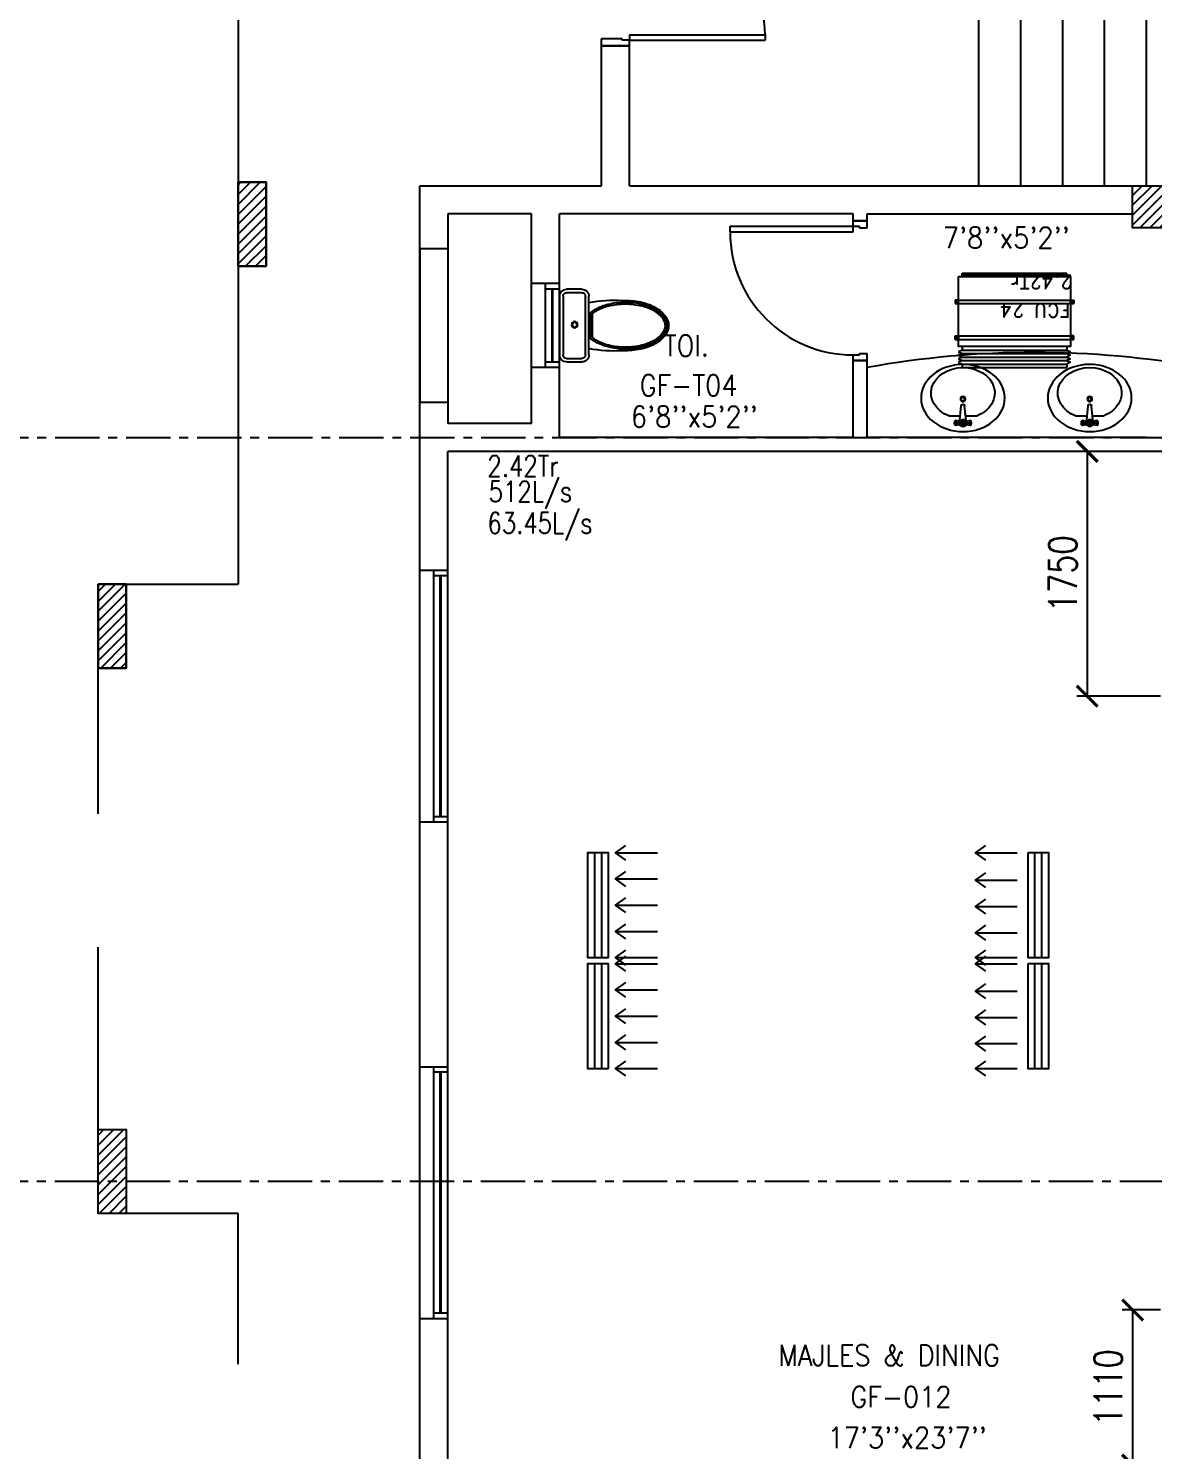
# Model space of a CAD drawing. Header units: millimetres. Extents: x -1288794 to 2153086, y -2701644 to -1428868.
# Drawn here: x 583552 to 591602, y -1502614 to -1492444 of the extents above; entities that cross this region are included whole.
import ezdxf

# ---------------------------------------------------------------- set-up
doc = ezdxf.new("R2010")
doc.units = ezdxf.units.MM
doc.header["$LTSCALE"] = 100
doc.header["$PDMODE"] = 34
for name, pattern in [('CENTER', [50.800000000000004, 31.75, -6.349999999999999, 6.349999999999999, -6.349999999999999]), ('DASHED2', [9.524999999999999, 6.349999999999999, -3.174999999999999]), ('HIDDEN', [9.524999999999999, 6.349999999999999, -3.174999999999999])]:
    doc.linetypes.add(name, pattern=pattern)
for name, color, linetype in [('A-ANNO-TEXT', 8, 'Continuous'), ('A-DOOR', 4, 'Continuous'), ('A-FLOR-OVHD', 4, 'DASHED2'), ('A-FLOR-PFIX', 8, 'Continuous'), ('A-FLOR-SPCL', 8, 'Continuous'), ('A-GLAZ', 5, 'Continuous'), ('A-GRID', 253, 'CENTER'), ('A-WALL-FULL', 8, 'Continuous'), ('AC- SUIPPOR', 7, 'HIDDEN'), ('AC-HLTEXT', 100, 'Continuous'), ('AC-SAD TEXT', 3, 'Continuous'), ('AC-UNIT', 5, 'Continuous'), ('RETURN GRILL RIGHT', 1, 'Continuous'), ('S-COL- HACT.', 9, 'Continuous'), ('S-COL.', 8, 'Continuous'), ('SUPPLY GRILL RIGHT', 3, 'Continuous'), ('WALL', 42, 'Continuous')]:
    doc.layers.add(name, color=color, linetype=linetype)
doc.styles.add('ROMAND', font='romand')
doc.styles.add('ROMANS', font='romans.shx', dxfattribs={"width": 0.8})
doc.styles.add('SIMPLEX', font='simplex.shx', dxfattribs={"width": 0.8})
doc.dimstyles.new('100 of DIM2', dxfattribs={"dimscale": 0, "dimtxt": 200, "dimasz": 150, "dimexe": 75, "dimexo": 200, "dimgap": 75, "dimtad": 1, "dimdec": 0, "dimrnd": 5, "dimzin": 0, "dimdsep": 46, "dimtxsty": 'ROMANS', "dimblk": 'ARCHTICK', "dimcen": 100, "dimclrd": 94, "dimclre": 94, "dimclrt": 2, "dimadec": 0, "dimazin": 0, "dimtfac": 1, "dimtdec": 0, "dimtofl": 0, "dimtmove": 2, "dimatfit": 3, "dimldrblk": 'OPEN90', "dimfxl": 75, "dimtolj": 1, "dimtzin": 0, "dimarcsym": 0})
pattern_1 = [(45, (1708407.111908457, -1109556.6492245), (-35.35533905932737, 35.35533905932738), [])]

# ---------------------------------------------------------------- blocks, each defined once
blk = doc.blocks.new('D-200-DOUBLE')
for p, q in [((40, 200), (40, 1170)), ((40, 1170), (80, 1170)), ((80, 200), (80, 1170)), ((1920, 200), (1920, 1170)), ((1920, 1170), (1960, 1170)), ((1960, 200), (1960, 1170)), ((80, 200), (0, 200)), ((0, 200), (0, 0)), ((40, 200), (40, 148)), ((40, 148), (50, 148)), ((50, 148), (50, 0)), ((1920, 200), (1960, 200)), ((1950, 148), (1950, 0)), ((1960, 148), (1950, 148)), ((2000, 200), (1960, 200)), ((1960, 200), (1960, 148)), ((2000, 200), (2000, 0)), ((50, 0), (0, 0)), ((2000, 0), (1950, 0))]:
    blk.add_line(p, q)
at = {"linetype": 'Continuous'}
for centre, radius, start, end in [((72.51054364072297, 241.6079382984178), 928.422270406668, 357.4313864845192, 89.53779771543651), ((1927.489456359277, 241.6079382984178), 928.4222704066677, 90.4622022845635, 182.5686135154807)]:
    blk.add_arc(centre, radius, start, end, dxfattribs=at)
blk = doc.blocks.new('W-180')
for p, q in [((1800, 100.000000000007), (0, 100)), ((1800, 6.9917e-12), (0, 0)), ((40, 0), (40, 100)), ((1759.999999999854, 100.0000000000064), (1760, 7.5318e-12))]:
    blk.add_line(p, q)
at = {"linetype": 'Continuous'}
for p, q in [((1759.999999999923, 53.0000000000036), (40, 52.99999999998624)), ((1759.999999999932, 47.00000000000357), (40, 46.99999999998624))]:
    blk.add_line(p, q, dxfattribs=at)
blk = doc.blocks.new('D-100-R1')
for p, q in [((-80.00000000005821, 979.9999999999707), (-80, 100.0000000000291)), ((-80.00000000005821, 979.9999999999707), (-40.00000000004365, 979.9999999999707)), ((-40.00000000004365, 979.9999999999707), (-40, 55.0000000000291)), ((-1000, 100), (-1000, -5.82077e-11)), ((-1000, 100), (-960, 100)), ((-960, 100), (-960, 54.9999999999709)), ((-960, 54.9999999999709), (-950, 55)), ((-950, 55), (-950, -5.82077e-11)), ((-80, 100.0000000000291), (0, 100.0000000000582)), ((-50, 55.0000000000291), (-50, 0)), ((-50, 55.0000000000291), (-40, 55.0000000000291)), ((-50, 0), (0, 0)), ((0, 100.0000000000582), (0, 0)), ((-1000, -5.82077e-11), (-950, -5.82077e-11))]:
    blk.add_line(p, q)
at = {"linetype": 'Continuous'}
blk.add_arc((-80, 100), 880, 90.00000000000378, 180, dxfattribs=at)
blk = doc.blocks.new('WC-1')
for p, q in [((-210, 6.45741e-11), (210, -6.45741e-11)), ((-260.0000000000582, -159.9999999999113), (-260.0000000000155, -49.99999999992041)), ((-235.0000000000582, -159.9999999999281), (-235.0000000000155, -49.99999999992815)), ((-210.0000000000073, -24.99999999993543), (209.9999999999927, -25.00000000006457)), ((234.9999999999845, -50.00000000006276), (234.99999999996, -160.0000000000627)), ((259.9999999999845, -50.00000000007048), (259.99999999996, -160.0000000000705)), ((209.9999999999527, -185.0000000000646), (-210.0000000000655, -184.9999999999354)), ((209.9999999999445, -210.0000000000646), (-210.0000000000737, -209.9999999999354)), ((91.47615770909852, -222.5000000000282), (-91.47615771196342, -222.4999999999718)), ((85.75415153929588, -235.0000000000264), (-85.75415153759332, -234.9999999999736))]:
    blk.add_line(p, q)
for radius in [22.10058430915524, 17.10058430915523]:
    blk.add_circle((-6.103973758987193, -107.4929482146744), radius)
for centre, radius, start, end in [((-210.0000000000155, -49.99999999993542), 50, 89.99999999998244, 179.9999999999824), ((-210.0000000000155, -49.99999999993542), 25, 89.99999999998244, 179.9999999999824), ((209.9999999999845, -50.00000000006457), 50, 359.9999999999894, 89.99999999998244), ((209.9999999999845, -50.00000000006457), 25, 359.9999999999894, 89.99999999998244), ((-210.0000000000582, -159.9999999999354), 50, 179.9999999999792, 269.9999999999824), ((-210.0000000000582, -159.9999999999354), 25, 179.9999999999792, 269.9999999999824), ((209.99999999996, -160.0000000000646), 25, 269.9999999999824, 359.9999999999884), ((209.99999999996, -160.0000000000646), 50, 269.9999999999824, 359.9999999999884), ((722.2740576860797, -383.2329258520217), 904.0616061515724, 168.9528762463656, 184.063166162121), ((178.1919626198178, -428.1672622903807), 340.7320624944951, 149.8586144479107, 166.4765809055045), ((178.1919626198178, -428.1672622903625), 328.2320624944887, 149.858614447914, 166.4765809055076), ((68.55654542101274, -364.5079877878317), 213.9549828051977, 138.4151582942605, 149.8586144479058), ((68.55654542100363, -364.5079877878317), 201.4549828051949, 139.9943486805204, 149.8586144479042), ((-68.55654542114553, -364.5079877877533), 201.4549828051043, 30.14138555206289, 40.00565131911324), ((-68.55654542114553, -364.5079877877352), 213.9549828050913, 30.14138555205902, 41.58484170619487), ((-178.1919626200979, -428.1672622902533), 328.2320624945077, 13.5234190944571, 30.14138555205006), ((-178.1919626200888, -428.1672622902715), 340.7320624945054, 13.52341909446088, 30.14138555205409), ((352.1246317655295, -470.000000000117), 519.6246317656733, 166.4765809054962, 179.9999999999812), ((352.1246317655387, -470.0000000001262), 507.1246317656823, 166.4765809054951, 179.9999999999801), ((-352.1246317658261, -469.9999999999102), 507.1246317656823, 359.9999999999848, 13.52341909446973), ((-352.1246317658261, -469.999999999901), 519.6246317656824, 359.9999999999836, 13.52341909446853), ((352.1246317655295, -470.0000000001081), 532.1246317656733, 177.5541293824439, 179.9999999999824), ((352.1246317654022, -470.0000000001081), 532.1246317655459, 179.9999999999824, 193.523419094469), ((352.1246317654022, -470.0000000000898), 519.6246317655459, 179.9999999999836, 193.5234190944703), ((352.1246317654022, -470.0000000000807), 507.1246317655458, 179.9999999999849, 193.5234190944715), ((-352.1246317660534, -469.9999999998647), 507.1246317659097, 346.4765809054981, 359.99999999998), ((-352.1246317660625, -469.9999999998738), 519.6246317659188, 346.4765809054994, 359.9999999999814), ((-352.1246317660716, -469.9999999998921), 532.1246317659279, 346.4765809055007, 359.9999999999824), ((-352.1246317658261, -469.9999999998921), 532.1246317656824, 359.9999999999824, 2.445870617514181), ((178.1919626197104, -511.8327377097467), 353.2320624944095, 193.5234190944576, 210.1413855520581), ((178.1919626197286, -511.8327377097648), 340.7320624944198, 193.5234190944536, 210.1413855520537), ((178.1919626197468, -511.832737709783), 328.2320624944313, 193.5234190944496, 210.1413855520493), ((-178.1919626202598, -511.8327377095465), 328.2320624946647, 329.8586144479149, 346.4765809054953), ((-178.1919626202598, -511.8327377095283), 340.7320624946722, 329.8586144479113, 346.476580905492), ((-178.1919626202507, -511.8327377095101), 353.2320624946706, 329.8586144479074, 346.4765809054887), ((68.55654542087541, -575.4920122122558), 226.4549828051087, 210.1413855520583, 234.4971620979831), ((68.55654542087541, -575.4920122122468), 213.954982805112, 210.1413855520589, 234.4971620979841), ((68.55654542087541, -575.4920122122284), 201.4549828051248, 210.1413855520627, 234.497162097987), ((-68.55654542121921, -575.4920122122047), 201.4549828051104, 305.5028379019778, 329.8586144479044), ((-68.55654542121921, -575.4920122122047), 213.954982805105, 305.502837901979, 329.8586144479049), ((-68.55654542122828, -575.4920122122139), 226.4549828051069, 305.502837901982, 329.8586144479068), ((-2.055458e-10, -671.5946751609408), 108.4053248390518, 234.4971620979795, 269.9999999999824), ((-2.055458e-10, -671.5946751609408), 95.90532483905179, 234.4971620979795, 269.9999999999824), ((-2.055458e-10, -671.5946751609408), 83.40532483905234, 234.4971620979796, 269.9999999999824), ((-2.055458e-10, -671.5946751609498), 83.40532483905031, 269.9999999999824, 305.5028379019857), ((-2.055458e-10, -671.5946751609498), 95.90532483905048, 269.9999999999824, 305.5028379019858), ((-2.055458e-10, -671.5946751609498), 108.4053248390506, 269.9999999999824, 305.5028379019859)]:
    blk.add_arc(centre, radius, start, end)
at = {"linetype": 'Continuous', "ltscale": 50}
blk.add_arc((-722.274057685634, -383.2329258515035), 904.0616061509076, 355.9368338378321, 11.04712375360263, dxfattribs=at)
blk = doc.blocks.new('LAV-2')
for p, q in [((-102.4016157470596, 329.8240741794511), (-23.19949463458506, 329.5549233653956)), ((-21.4311658491486, 368.7713687995273), (-54.73933599368647, 363.0101018470722)), ((-21.34875416864852, 393.0223818720178), (-54.61699869757467, 399.0098939796108)), ((-24.27464618104532, 385.2106568033468), (-48.67820199020825, 380.9896083639896)), ((-24.30389807283536, 376.602799204485), (-48.67820199020825, 380.9896083639896)), ((-24.67834056851462, 380.9080501665819), (-13.09757754981437, 257.5201785070277)), ((-18.67837521309229, 380.8876606172302), (17.32141691944598, 380.7653233211183)), ((-0.7396477948790557, 362.8265959029048), (-0.6173104987672554, 398.8263880354434)), ((23.3213822748683, 380.7449337717662), (10.90228387187926, 257.4386203096198)), ((53.26004040392836, 362.6430899587374), (19.9917958750022, 368.6306020663303)), ((53.38237770004016, 398.642882091276), (20.07420755550229, 392.8816151388209)), ((21.49355013882705, 329.4030439814135), (100.695671253504, 329.1338931681888)), ((47.32124369656194, 380.6633755743586), (22.91768788739901, 376.4423271350016)), ((47.32124369656194, 380.6633755743586), (22.94693977918905, 385.0501847338635))]:
    blk.add_line(p, q)
for centre, radius in [((-0.6784791468231556, 380.8264919691742), 24), ((-0.6784791468231556, 380.8264919691742), 18), ((-1.26076323381676, 209.479676565428), 18), ((-1.26076323381676, 209.479676565428), 13.2)]:
    blk.add_circle(centre, radius)
blk.add_arc((-1.097646839002481, 257.4793994083239), 12, 179.8052937712386, 359.8052937712387)
for centre, major_axis, ratio in [((-1.287189565247899, 201.7032872824398), (-299.9982677711542, 1.019477467550666), 0.8000000000000002), ((53.32120905198426, 380.6429860250066), (0.0611686480558419, 17.99989606626924), 0.3333333333333334)]:
    blk.add_ellipse(centre, major_axis=major_axis, ratio=ratio)
blk.add_ellipse((-1.407939387345322, 166.1706358862742), major_axis=(-227.9986835060767, 0.7748028754911342), ratio=0.8, start_param=5.174000287769004, end_param=10.53396298017996)
at = {"extrusion": (0, 0, -1)}
blk.add_ellipse((-54.67816734563058, 381.0099979133417), major_axis=(0.0611686480558419, 17.99989606626924), ratio=0.3333333333333334, dxfattribs=at)
for points, knots in [([(-54.73102309851856, 365.4563100461805), (-54.8148918814306, 365.5174451857354), (-54.94877173145542, 365.6364603109087), (-55.26478800947916, 366.0158131676795), (-55.44635215342823, 366.2746960428678), (-55.98316868909424, 367.2035457522713), (-56.3498731980555, 368.0341246319776), (-57.01158717531615, 370.0377746866548), (-57.30902578777932, 371.2105942622033), (-57.79374378804459, 373.786741052412), (-57.98155582644067, 375.1901467350735), (-58.29656485787673, 378.9278265684829), (-58.32981911139322, 381.344352206413), (-58.07110891878801, 386.0069764071028), (-57.77855090955746, 388.2520224383798), (-57.06889705297617, 391.5387666347568), (-56.71720567090343, 392.7389135621428), (-56.04603840177114, 394.4779038033372), (-55.73721855155199, 395.1052595778408), (-55.22080469029135, 395.9404465782249), (-55.00586730735122, 396.2088487349866), (-54.75201238238842, 396.4647172014031), (-54.67858743173529, 396.5254027620614), (-54.62531159270765, 396.5636857805724)], [3.378318232220281, 3.378318232220281, 3.378318232220281, 3.378318232220281, 3.519844229534538, 3.519844229534538, 3.661370226848798, 3.661370226848798, 3.925950768732078, 3.925950768732078, 4.190531310615359, 4.190531310615359, 4.455111852498638, 4.455111852498638, 4.867369708964468, 4.867369708964468, 5.279627565430297, 5.279627565430297, 5.565784647371104, 5.565784647371104, 5.785568281380184, 5.785568281380184, 5.956999523659812, 5.956999523659812, 6.046459728541723, 6.046459728541723, 6.046459728541723, 6.046459728541723]), ([(-54.62531159270765, 396.5636857805724), (-54.54144280979781, 396.5025506410178), (-54.40756295984066, 396.3835355157748), (-54.0915466818169, 396.0041826590039), (-53.90998253776306, 395.7452997837453), (-53.37316599536098, 394.8164500626542), (-53.00646147924017, 393.9858711627369), (-52.3447474917466, 391.9822210564761), (-52.04730887607257, 390.8094014495542), (-51.56259087474428, 388.2332545922163), (-51.37477883852881, 386.8298488737993), (-51.05976982244864, 383.0921689818381), (-51.02651558209001, 380.6756433264907), (-51.28522580365642, 376.0130191125579), (-51.57778382876458, 373.7679730853163), (-52.28743770209439, 370.4812289554928), (-52.63912908246675, 369.2810820755288), (-53.31029634364277, 367.542091904716), (-53.61911618930207, 366.91473615667), (-54.13553003840897, 366.0795491973861), (-54.35046741452134, 365.811147056457), (-54.60432232190179, 365.555278614428), (-54.67774726428871, 365.4945930612855), (-54.73102309855349, 365.4563100461808)], [0.2367255786379103, 0.2367255786379103, 0.2367255786379103, 0.2367255786379103, 0.378251575953735, 0.378251575953735, 0.5197775732695598, 0.5197775732695598, 0.7843581202307773, 0.7843581202307773, 1.048938667191994, 1.048938667191994, 1.313519214153212, 1.313519214153212, 1.725777073084578, 1.725777073084578, 2.138034932015945, 2.138034932015945, 2.42419200805428, 2.42419200805428, 2.643975638601967, 2.643975638601967, 2.815406878016951, 2.815406878016951, 2.904867074960167, 2.904867074960167, 2.904867074960167, 2.904867074960167]), ([(53.37406480490717, 396.1966738922376), (53.2897824554744, 396.1361101769506), (53.15509681406292, 396.0180077118678), (52.83650957180906, 395.6408114141816), (52.65319012965593, 395.3831685147309), (52.11007307978397, 394.4579887080429), (51.73773202262418, 393.6299212903255), (51.06241555600973, 391.6308147850381), (50.75701276834479, 390.4600438007027), (50.2547972388198, 387.8872508177193), (50.05745132539341, 386.4851539730302), (49.71704652867081, 382.7497013593102), (49.66736919482318, 380.333457528494), (49.89438402194537, 375.6691826858883), (50.17167688588633, 373.422200146994), (50.85897608726046, 370.1307087824834), (51.20250257394473, 368.9281993590429), (51.86183532656759, 367.184687779507), (52.16638423058285, 366.5552476340268), (52.67710982329917, 365.7165701695316), (52.89021804611511, 365.446713410726), (53.14232808634951, 365.1891255592242), (53.21533888490993, 365.1279423767468), (53.26835329906135, 365.0892981578456)], [0.2367255786379103, 0.2367255786379103, 0.2367255786379103, 0.2367255786379103, 0.378251575953735, 0.378251575953735, 0.5197775732695598, 0.5197775732695598, 0.7843581202307773, 0.7843581202307773, 1.048938667191994, 1.048938667191994, 1.313519214153212, 1.313519214153212, 1.725777073084578, 1.725777073084578, 2.138034932015945, 2.138034932015945, 2.42419200805428, 2.42419200805428, 2.643975638601967, 2.643975638601967, 2.815406878016951, 2.815406878016951, 2.904867074960167, 2.904867074960167, 2.904867074960167, 2.904867074960167]), ([(53.26835329902642, 365.0892981578456), (53.35263564845917, 365.1498618731326), (53.48732128994051, 365.2679643381453), (53.80590853219654, 365.6451606358316), (53.98922797424274, 365.9028035352126), (54.53234501730221, 366.827983330259), (54.90468606716277, 367.6560507278148), (55.58000252319507, 369.6551571815893), (55.88540530743303, 370.8259281345738), (56.38762083543879, 373.3987210504367), (56.5849667508035, 374.8008178593563), (56.92537156248472, 378.5362704144218), (56.97504890936798, 380.9525142277312), (56.7480341111197, 385.6167890568975), (56.47074126308252, 387.8637715997188), (55.78344207890878, 391.155263030668), (55.43991559084935, 392.3577725015411), (54.78058283074606, 394.1012841515107), (54.47603392234995, 394.7307243234789), (53.96530831776144, 395.5694018291557), (53.75220008822252, 395.8392586038402), (53.50009003057603, 396.0968464798485), (53.42707922379741, 396.1580296698974), (53.37406480490717, 396.1966738922376)], [3.378318232220281, 3.378318232220281, 3.378318232220281, 3.378318232220281, 3.519844229534538, 3.519844229534538, 3.661370226848798, 3.661370226848798, 3.925950768732078, 3.925950768732078, 4.190531310615359, 4.190531310615359, 4.455111852498638, 4.455111852498638, 4.867369708964468, 4.867369708964468, 5.279627565430297, 5.279627565430297, 5.565784647371104, 5.565784647371104, 5.785568281380184, 5.785568281380184, 5.956999523659812, 5.956999523659812, 6.046459728541723, 6.046459728541723, 6.046459728541723, 6.046459728541723])]:
    blk.add_open_spline(points, degree=3, knots=knots)
blk = doc.blocks.new('W-60')
for p, q in [((600, 99.99999999997908), (0, 100)), ((600, -2.09468e-11), (0, 0)), ((40, 0), (40, 100)), ((559.9999999998544, 99.99999999997853), (560, -2.04068e-11))]:
    blk.add_line(p, q)
at = {"linetype": 'Continuous'}
for p, q in [((559.9999999999229, 52.99999999997565), (40, 52.99999999998624)), ((559.9999999999317, 46.99999999997564), (40, 46.99999999998624))]:
    blk.add_line(p, q, dxfattribs=at)
blk = doc.blocks.new('_ArchTick')
at = {"color": 0, "linetype": 'ByBlock', "const_width": 0.15}
blk.add_lwpolyline([(-0.5, -0.5), (0.5, 0.5)], dxfattribs=at)
blk = doc.blocks.new('*D235')
at = {"layer": 'AC-HLTEXT', "color": 94, "lineweight": -2, "transparency": 16777216}
for p, q in [((591651.9288088391, -1501608.63452488), (591377.3516615948, -1501608.63452488)), ((591452.3516615948, -1501608.63452488), (591452.3516615948, -1502718.634524934)), ((591651.9288088391, -1502718.634524934), (591377.3516615948, -1502718.634524934))]:
    blk.add_line(p, q, dxfattribs=at)
at = {"layer": 'Defpoints', "color": 0, "transparency": 16777216}
for p in [(591851.9288088391, -1501608.63452488), (591452.3516615948, -1502718.634524934), (591851.9288088391, -1502718.634524934)]:
    blk.add_point(p, dxfattribs=at)
at = {"layer": 'AC-HLTEXT', "color": 94, "lineweight": -2, "transparency": 16777216, "xscale": 150, "yscale": 150, "zscale": 150}
for p, rotation in [((591452.3516615948, -1501608.63452488), 90), ((591452.3516615948, -1502718.634524934), 270)]:
    blk.add_blockref('_ArchTick', p, dxfattribs=dict(at, rotation=rotation))
at = {"layer": 'AC-HLTEXT', "color": 2, "transparency": 16777216, "insert": (591277.3516615942, -1502163.634524907), "char_height": 200, "attachment_point": 5, "rotation": 90, "style": 'ROMANS'}
blk.add_mtext('\\A1;1110', dxfattribs=at)
blk = doc.blocks.new('*D236')
at = {"layer": 'AC-HLTEXT', "color": 94, "lineweight": -2, "transparency": 16777216}
for p, q in [((591651.9288088388, -1495468.634524933), (591052.1677182674, -1495468.634524933)), ((591127.1677182674, -1495468.634524933), (591127.1677182674, -1497218.634524873)), ((591651.9288088346, -1497218.634524873), (591052.1677182674, -1497218.634524873))]:
    blk.add_line(p, q, dxfattribs=at)
at = {"layer": 'Defpoints', "color": 0, "transparency": 16777216}
for p in [(591851.9288088388, -1495468.634524933), (591127.1677182674, -1497218.634524873), (591851.9288088346, -1497218.634524873)]:
    blk.add_point(p, dxfattribs=at)
at = {"layer": 'AC-HLTEXT', "color": 94, "lineweight": -2, "transparency": 16777216, "xscale": 150, "yscale": 150, "zscale": 150}
for p, rotation in [((591127.1677182674, -1495468.634524933), 90), ((591127.1677182674, -1497218.634524873), 270)]:
    blk.add_blockref('_ArchTick', p, dxfattribs=dict(at, rotation=rotation))
at = {"layer": 'AC-HLTEXT', "color": 2, "transparency": 16777216, "insert": (590952.1677182668, -1496343.634524903), "char_height": 200, "attachment_point": 5, "rotation": 90, "style": 'ROMANS'}
blk.add_mtext('\\A1;1750', dxfattribs=at)
blk = doc.blocks.new('A$C44FB0367')
at = {"layer": 'WALL', "ltscale": 30}
h = blk.add_hatch(dxfattribs=at)
h.set_pattern_fill('NET3', color=2, scale=100, style=0)
h.set_pattern_definition([(0, (19935.24582652366, -11666.62654212536), (0, 12.5), []), (59.99999999999999, (19935.24582652366, -11666.62654212536), (-10.82531754730548, 6.250000000000001), []), (120, (19935.24582652366, -11666.62654212536), (-10.82531754730548, -6.249999999999997), [])])
h.paths.add_polyline_path([(775, 250), (775, 275), (25, 275), (25, 250)])
at = {"layer": 'WALL', "color": 5, "ltscale": 30}
for p, q in [((25, 250), (25, 275)), ((25, 275), (775, 275)), ((775, 250), (775, 275))]:
    blk.add_line(p, q, dxfattribs=at)
at = {"layer": 'WALL', "color": 8, "ltscale": 30}
for p, q in [((25, -275), (0, -287.5)), ((0, -287.5), (25, -300)), ((25, -300), (0, -312.5)), ((25, -250), (25, -275)), ((25, -250), (25, -275)), ((25, -275), (775, -275)), ((25, -300), (775, -300)), ((775, -250), (775, -275)), ((775, -275), (800, -287.5)), ((800, -287.5), (775, -300)), ((775, -300), (800, -312.5)), ((0, -312.5), (25, -325)), ((25, -325), (0, -337.5)), ((0, -337.5), (25, -350)), ((25, -350), (0, -362.5)), ((0, -362.5), (25, -375)), ((25, -325), (775, -325)), ((25, -350), (775, -350)), ((25, -375), (775, -375)), ((25, -375), (25, -400)), ((25, -400), (775, -400)), ((800, -312.5), (775, -325)), ((775, -325), (800, -337.5)), ((800, -337.5), (775, -350)), ((775, -350), (800, -362.5)), ((800, -362.5), (775, -375)), ((775, -375), (775, -400))]:
    blk.add_line(p, q, dxfattribs=at)
at = {"layer": 'WALL', "color": 5, "ltscale": 30}
blk.add_lwpolyline([(0, 250), (800, 250), (800, -250), (0, -250)], close=True, dxfattribs=at)
blk = doc.blocks.new('A$C5F1D0244')
at = {"layer": 'AC- SUIPPOR', "ltscale": 5}
for p, q in [((-25, 425), (-25, -425)), ((0, 425), (0, -425))]:
    blk.add_line(p, q, dxfattribs=at)
at = {"layer": 'AC- SUIPPOR', "ltscale": 30}
for points in [[(-25, 400), (0, 400), (0, 425), (-25, 425)], [(-25, -400), (0, -400), (0, -425), (-25, -425)]]:
    blk.add_lwpolyline(points, close=True, dxfattribs=at)
for centre in [(-12.5, 412.5), (-12.5, -412.5)]:
    blk.add_circle(centre, 5, dxfattribs=at)
blk = doc.blocks.new('SUPPLY GRILL RIGHT')
at = {"layer": 'SUPPLY GRILL RIGHT'}
for p, q in [((375, 25), (-375, 25)), ((375, -25), (375, 25)), ((375, -25), (-375, -25)), ((375, -75), (375, -25))]:
    blk.add_line(p, q, dxfattribs=at)
blk.add_lwpolyline([(-375, -75), (375, -75), (375, 75), (-375, 75)], close=True, dxfattribs=at)
for points in [[(-375, -450), (-375, -150)], [(-178.5, -450), (-178.5, -150)], [(9, -450), (9, -150)], [(196.5, -450), (196.5, -150)], [(375, -450), (375, -150)]]:
    blk.add_leader(points, dimstyle='100 of DIM2', override={"dimscale": 1, "dimasz": 75, "dimtad": 0, "dimclrd": 0, "dimfxl": 0.2}, dxfattribs=at)
blk = doc.blocks.new('RETURN GRILL RIGHT')
at = {"layer": 'RETURN GRILL RIGHT'}
for p, q in [((375, 25), (-375, 25)), ((375, -25), (-375, -25))]:
    blk.add_line(p, q, dxfattribs=at)
blk.add_lwpolyline([(-375, -75), (375, -75), (375, 75), (-375, 75)], close=True, dxfattribs=at)
for points in [[(-375, -125), (-375, -425)], [(-187.5, -125), (-187.5, -425)], [(0, -125), (0, -425)], [(187.5, -125), (187.5, -425)], [(375, -125), (375, -425)]]:
    blk.add_leader(points, dimstyle='100 of DIM2', override={"dimscale": 1, "dimasz": 75, "dimtad": 0, "dimclrd": 0, "dimfxl": 0.2}, dxfattribs=at)

msp = doc.modelspace()

# ---------------------------------------------------------------- hatches: boundary and pattern name
at = {"layer": 'S-COL- HACT.', "linetype": 'Continuous', "ltscale": 3}
h = msp.add_hatch(dxfattribs=at)
h.set_pattern_fill('ANSI31', color=256, scale=400, style=0)
h.set_pattern_definition(pattern_1)
h.paths.add_polyline_path([(585051.928808839, -1493543.634524889), (585051.9288088388, -1494143.63452489), (585251.9288088388, -1494143.63452489), (585251.928808839, -1493543.634524889)])
h = msp.add_hatch(dxfattribs=at)
h.set_pattern_fill('ANSI31', color=256, scale=400, style=0)
h.set_pattern_definition([(45, (828947.1155060143, -1509993.415249255), (-35.35533905932737, 35.35533905932738), [])])
h.paths.add_polyline_path([(592051.9288088377, -1493568.634524931), (591451.9288088377, -1493568.634524931), (591451.928808838, -1493868.634524931), (592051.928808838, -1493868.634524931)])
h = msp.add_hatch(dxfattribs=at)
h.set_pattern_fill('ANSI31', color=256, scale=400, style=0)
h.set_pattern_definition(pattern_1)
h.paths.add_polyline_path([(584051.9288088211, -1496418.634524819), (584051.9288088211, -1497018.634524819), (584251.9288088211, -1497018.63452482), (584251.9288088211, -1496418.634524819)])
h = msp.add_hatch(dxfattribs=at)
h.set_pattern_fill('ANSI31', color=256, scale=400, style=0)
h.set_pattern_definition(pattern_1)
h.paths.add_polyline_path([(584051.9288088379, -1500918.634524875), (584051.9288088379, -1500318.634524875), (584251.9288088379, -1500318.634524875), (584251.9288088379, -1500918.634524875)])

# ---------------------------------------------------------------- linework, layer by layer
at = {"layer": 'A-FLOR-OVHD', "linetype": 'Continuous', "ltscale": 3}
for p, q in [((585051.9288088391, -1486718.634525003), (585051.9288088388, -1496418.634524864)), ((585051.9288088391, -1486718.634525003), (585051.9288088388, -1496418.634524864)), ((584051.9288088381, -1496418.634524863), (585051.9288088391, -1496418.634524864)), ((584051.9288088381, -1496418.634524863), (585051.9288088391, -1496418.634524864))]:
    msp.add_line(p, q, dxfattribs=at)
at = {"layer": 'A-FLOR-OVHD', "ltscale": 3}
msp.add_lwpolyline([(612051.9288088386, -1509268.634524932), (612051.9288088388, -1510568.634524932), (599251.9288088372, -1510568.634524933), (599251.928808837, -1509268.634524932), (597951.928808837, -1509268.634524932), (597951.9288088374, -1510568.634524932), (593651.928808837, -1510568.634524933), (593651.928808837, -1510168.634524932), (592051.928808837, -1510168.634524932), (592051.928808837, -1510568.634524932), (585051.9288088398, -1510568.634524933), (585051.9288088393, -1500918.634524894), (584051.9288088381, -1500918.634524894), (584051.9288088381, -1496418.634524863)], dxfattribs=at)
msp.add_lwpolyline([(612051.9288088386, -1509268.634524932), (612051.9288088388, -1510568.634524932), (599251.9288088372, -1510568.634524933), (599251.928808837, -1509268.634524932), (597951.928808837, -1509268.634524932), (597951.9288088374, -1510568.634524932), (593651.928808837, -1510568.634524933), (593651.928808837, -1510168.634524932), (592051.928808837, -1510168.634524932), (592051.928808837, -1510568.634524932), (585051.9288088398, -1510568.634524933), (585051.9288088393, -1500918.634524894), (584051.9288088381, -1500918.634524894), (584051.9288088381, -1496418.634524863)], dxfattribs=at)
at = {"layer": 'A-FLOR-SPCL', "ltscale": 3}
for p, q in [((590351.9288088386, -1493568.634524933), (590351.9288088388, -1491568.634524933)), ((590651.9288088386, -1493568.634524933), (590651.9288088388, -1491568.634524933)), ((590951.9288088386, -1493568.634524933), (590951.9288088388, -1491568.634524933)), ((591251.9288088386, -1493568.634524933), (591251.9288088388, -1491568.634524933)), ((591551.9288088386, -1493568.634524933), (591551.9288088388, -1491568.634524933))]:
    msp.add_line(p, q, dxfattribs=at)
msp.add_arc((590751.9288088616, -1501492.966747236), 6732.145080993278, 79.73219821575438, 100.2678017842456, dxfattribs=at)
at = {"layer": 'A-GLAZ', "ltscale": 3}
for p, q in [((586351.9288088386, -1494018.634524933), (586351.9288088386, -1495118.634524933)), ((586551.9288088384, -1494018.634524933), (586551.9288088384, -1495118.634524933)), ((587151.9288088386, -1494868.634524933), (587151.9288088386, -1494268.634524933)), ((586351.9288088398, -1498118.634524933), (586351.9288088386, -1496318.634524933)), ((586351.9288088398, -1501668.634524933), (586351.9288088386, -1499868.634524933))]:
    msp.add_line(p, q, dxfattribs=at)
at = {"layer": 'A-GRID', "ltscale": 0.1}
for p, q in [((574598.5554139051, -1495368.634524932), (618138.1475080203, -1495368.634524932)), ((574596.1376255419, -1500687.632508361), (618135.7297196572, -1500687.632508361))]:
    msp.add_line(p, q, dxfattribs=at)
at = {"layer": 'A-WALL-FULL', "ltscale": 3}
for p, q in [((587651.9288088388, -1493568.634524933), (587651.9288088391, -1492568.634524933)), ((587651.9288088388, -1492568.634524933), (587851.9288088391, -1492568.634524933)), ((587651.9288088388, -1493568.634524933), (587651.9288088391, -1492568.634524933)), ((587651.9288088388, -1492568.634524933), (587851.9288088391, -1492568.634524933)), ((587851.9288088388, -1493568.634524933), (587851.9288088391, -1492568.634524933)), ((587851.9288088388, -1493568.634524933), (587851.9288088391, -1492568.634524933)), ((585051.9288088385, -1494143.634524921, 5.3022572e-09), (585051.9288088384, -1493543.634524889, 1.05598374e-08)), ((585051.9288088384, -1493543.634524889, 1.05598374e-08), (585251.9288088384, -1493543.634524889, 5.2874858e-09)), ((585251.9288088384, -1493543.634524889, 5.2874858e-09), (585251.9288088387, -1494143.634524921, 5.298462e-09)), ((586351.9288088386, -1496318.634524933), (586351.9288088386, -1493568.634524933)), ((586351.9288088386, -1493568.634524933), (587651.9288088388, -1493568.634524933)), ((586351.9288088386, -1494018.634524933), (586351.9288088386, -1493568.634524933)), ((587851.9288088388, -1493568.634524933), (591451.9288088377, -1493568.634524933)), ((586551.9288088384, -1493768.634524933), (586551.9288088384, -1494018.634524933)), ((587151.9288088386, -1493768.634524933), (586551.9288088384, -1493768.634524933)), ((587151.9288088386, -1494268.634524933), (587151.9288088386, -1493768.634524933)), ((589451.9288088384, -1493768.634524933), (587351.9288088388, -1493768.634524933)), ((587351.9288088388, -1494268.634524933), (587351.9288088388, -1493768.634524933)), ((589451.9288088384, -1493818.634524933), (589451.9288088384, -1493768.634524933)), ((589551.9288088384, -1493818.634524933), (589551.9288088384, -1493768.634524933)), ((589551.9288088386, -1493768.634524933), (591451.9288088379, -1493768.634524932)), ((589551.9288088384, -1493818.634524933), (589451.9288088384, -1493818.634524933)), ((586551.9288088384, -1494018.634524933), (586351.9288088386, -1494018.634524933)), ((585251.9288088384, -1494143.634524921, 5.298462e-09), (585051.9288088385, -1494143.634524921, 5.3022572e-09)), ((587351.9288088388, -1494268.634524933), (587151.9288088386, -1494268.634524933)), ((589451.9288088384, -1495368.634524933), (589451.9288088384, -1494818.634524933)), ((589551.9288088384, -1494818.634524933), (589451.9288088384, -1494818.634524933)), ((589551.9288088386, -1495368.634524932), (589551.9288088384, -1494818.634524933)), ((587351.9288088388, -1494868.634524933), (587151.9288088386, -1494868.634524933)), ((587151.9288088386, -1495268.634524933), (587151.9288088386, -1494868.634524933)), ((587351.9288088388, -1495368.634524933), (587351.9288088388, -1494868.634524933)), ((586551.9288088384, -1495118.634524933), (586351.9288088386, -1495118.634524933)), ((586551.9288088384, -1495118.634524933), (586551.9288088384, -1495268.634524933)), ((587151.9288088386, -1495268.634524933), (586551.9288088386, -1495268.634524933)), ((589451.9288088384, -1495368.634524933), (587351.9288088388, -1495368.634524933)), ((591551.9288088386, -1495368.634524932), (589551.9288088386, -1495368.634524932)), ((586551.9288088388, -1496318.634524933), (586551.9288088386, -1495468.634524933)), ((591851.9288088386, -1495468.634524932), (586551.9288088386, -1495468.634524933)), ((586351.9288088388, -1496318.634524933), (586551.9288088388, -1496318.634524933)), ((584051.9288088381, -1497018.634524863, -5.2917893e-09), (584051.9288088381, -1496418.634524863)), ((584051.9288088381, -1496418.634524863), (584251.9288088381, -1496418.634524863, -5.2967083e-09)), ((584251.9288088381, -1496418.634524863, -5.2967083e-09), (584251.9288088384, -1497018.634524863, -5.2955845e-09)), ((584251.9288088379, -1497018.634524863, -5.2955845e-09), (584051.9288088381, -1497018.634524863, -5.2917893e-09)), ((586351.9288088386, -1499868.634524933), (586351.9288088388, -1498118.634524933)), ((586351.9288088388, -1498118.634524933), (586551.9288088386, -1498118.634524933)), ((586551.9288088386, -1499868.634524933), (586551.9288088386, -1498118.634524933)), ((586351.9288088386, -1499868.634524933), (586551.9288088386, -1499868.634524933)), ((584051.9288088381, -1500918.634524894), (584051.9288088381, -1500318.634524894, 5.2856838e-09)), ((584051.9288088381, -1500318.634524894, 5.2856838e-09), (584251.9288088381, -1500318.634524894)), ((584251.9288088381, -1500318.634524894), (584251.9288088384, -1500918.634524894)), ((584251.9288088379, -1500918.634524894), (584051.9288088381, -1500918.634524894)), ((586351.9288088386, -1502918.634524933), (586351.9288088386, -1501668.634524933)), ((586351.9288088388, -1501668.634524933), (586551.9288088386, -1501668.634524933)), ((586551.9288088386, -1502718.634524933), (586551.9288088388, -1501668.634524933))]:
    msp.add_line(p, q, dxfattribs=at)
at = {"layer": 'A-WALL-FULL', "linetype": 'Continuous', "ltscale": 3}
for points in [[(584051.9288088214, -1496418.63452482), (584251.9288088384, -1496418.63452482), (584251.9288088384, -1497018.634524863), (584051.9288088214, -1497018.634524863)], [(584051.9288088381, -1500318.634524876), (584251.9288088384, -1500318.634524876), (584251.9288088384, -1500918.634524907), (584051.9288088381, -1500918.634524907)]]:
    msp.add_lwpolyline(points, close=True, dxfattribs=at)
at = {"layer": 'S-COL.', "linetype": 'Continuous', "ltscale": 3}
for points, elevation in [([(585051.928808839, -1493543.634524921), (585051.9288088388, -1494143.634524921), (585251.9288088388, -1494143.634524921), (585251.928808839, -1493543.634524921)], 5.2917418e-09), ([(585051.928808839, -1493543.634524889), (585051.9288088388, -1494143.63452489), (585251.9288088388, -1494143.63452489), (585251.928808839, -1493543.634524889)], 5.2874858e-09)]:
    msp.add_lwpolyline(points, close=True, dxfattribs=dict(at, elevation=elevation))
for points in [[(591451.9288088377, -1493568.634524931), (592051.9288088377, -1493568.634524931), (592051.928808838, -1493868.634524931), (591451.928808838, -1493868.634524931)], [(584051.9288088211, -1496418.634524851), (584051.9288088211, -1497018.634524851), (584251.9288088211, -1497018.634524851), (584251.9288088211, -1496418.634524851)], [(584051.9288088211, -1496418.634524819), (584051.9288088211, -1497018.634524819), (584251.9288088211, -1497018.63452482), (584251.9288088211, -1496418.634524819)], [(584051.9288088211, -1496418.634524819), (584051.9288088211, -1497018.634524819), (584251.9288088211, -1497018.63452482), (584251.9288088211, -1496418.634524819)], [(584051.9288088379, -1500918.634524907), (584051.9288088379, -1500318.634524907), (584251.9288088379, -1500318.634524907), (584251.9288088379, -1500918.634524907)], [(584051.9288088379, -1500918.634524875), (584051.9288088379, -1500318.634524875), (584251.9288088379, -1500318.634524875), (584251.9288088379, -1500918.634524875)], [(584051.9288088379, -1500918.634524875), (584051.9288088379, -1500318.634524875), (584251.9288088379, -1500318.634524875), (584251.9288088379, -1500918.634524875)]]:
    msp.add_lwpolyline(points, close=True, dxfattribs=at)

# ---------------------------------------------------------------- block references
at = {"ltscale": 30, "rotation": 90.00000000000001}
msp.add_blockref('A$C5F1D0244', (590607.3548919857, -1494386.732252308), dxfattribs=at)
at = {"ltscale": 30, "xscale": -1, "rotation": 90}
msp.add_blockref('A$C5F1D0244', (590607.3548919857, -1494667.942252308), dxfattribs=at)
at = {"layer": 'A-DOOR', "ltscale": 3}
for name, p, rotation in [('D-200-DOUBLE', (587651.9288088391, -1490568.634524933), 270), ('D-100-R1', (589551.9288088384, -1493818.634524933), 90)]:
    msp.add_blockref(name, p, dxfattribs=dict(at, rotation=rotation))
at = {"layer": 'A-FLOR-PFIX', "ltscale": 3, "xscale": -1}
for name, p, rotation in [('WC-1', (587351.9288088388, -1494568.634524933), 90), ('LAV-2', (590239.2661526208, -1494884.918162904), 180), ('LAV-2', (591146.1127371935, -1494884.918162904), 180)]:
    msp.add_blockref(name, p, dxfattribs=dict(at, rotation=rotation))
at = {"layer": 'A-GLAZ', "ltscale": 3, "xscale": -1, "rotation": 90}
for name, p in [('W-60', (587351.9288088388, -1494268.634524933)), ('W-180', (586551.9288088395, -1496318.634524933)), ('W-180', (586551.9288088395, -1499868.634524933))]:
    msp.add_blockref(name, p, dxfattribs=at)
at = {"layer": 'AC-UNIT', "color": 6, "ltscale": 30}
msp.add_blockref('A$C44FB0367', (590207.3548919857, -1494468.634524932), dxfattribs=at)
at = {"layer": 'RETURN GRILL RIGHT', "rotation": 89.99999999999999}
for p in [(587626.9288088387, -1498713.755898796), (587626.9288088387, -1499507.099270272)]:
    msp.add_blockref('RETURN GRILL RIGHT', p, dxfattribs=at)
at = {"layer": 'SUPPLY GRILL RIGHT', "rotation": 270}
for p in [(590776.9288088388, -1498713.755898796), (590776.9288088388, -1499507.099270272)]:
    msp.add_blockref('SUPPLY GRILL RIGHT', p, dxfattribs=at)

# ---------------------------------------------------------------- texts
at = {"layer": 'A-ANNO-TEXT', "style": 'ROMANS', "width": 0.9}
for s, p in [("7'8''x5'2''", (590093.8356909143, -1494015.60734191)), ('TOI.', (588097.0383614283, -1494788.151421076)), ('GF-T04', (587925.129650014, -1495069.990044259)), ("6'8''x5'2''", (587862.1741608464, -1495295.708387031)), ('MAJLES & DINING', (588917.3848610895, -1502008.549038603)), ('GF-012', (589432.9783142388, -1502304.73545203)), ("17'3''x23'7''", (589269.0713889634, -1502597.726931135))]:
    msp.add_text(s, height=150, dxfattribs=at).set_placement(p)
at = {"layer": 'AC-HLTEXT', "style": 'ROMAND'}
for s, p in [('2.42Tr', (591021.7837853283, -1494208.62365862)), ('FCU 24', (591007.3548919857, -1494411.732252308))]:
    msp.add_text(s, height=100, rotation=180, dxfattribs=at).set_placement(p)
at = {"layer": 'AC-SAD TEXT', "style": 'SIMPLEX', "width": 0.8}
for s, p in [('2.42Tr', (586835.9113139182, -1495647.171804958)), ('512L/s', (586844.7729531652, -1495830.153695913)), ('63.45L/s', (586835.9113139182, -1496054.454582261))]:
    msp.add_text(s, height=150, dxfattribs=at).set_placement(p)

# ---------------------------------------------------------------- dimensions: what is measured, and where the dimension line sits
at = {"layer": 'AC-HLTEXT'}
for base, p1, p2, picture, middle in [((591127.1677182674, -1497218.634524873), (591851.9288088386, -1495468.634524932), (591851.9288088344, -1497218.634524872), '*D236', (590952.1677182668, -1496343.634524903)), ((591452.3516615948, -1502718.634524934), (591851.9288088388, -1501608.63452488), (591851.9288088388, -1502718.634524933), '*D235', (591277.3516615942, -1502163.634524907))]:
    dim = msp.add_linear_dim(base=base, p1=p1, p2=p2, angle=90, dimstyle='100 of DIM2', override={"dimscale": 1, "dimfxl": 0.2}, dxfattribs=at)
    dim.commit()
    dim.dimension.update_dxf_attribs({"geometry": picture, "text_midpoint": middle})

doc.saveas('drawing.dxf')
